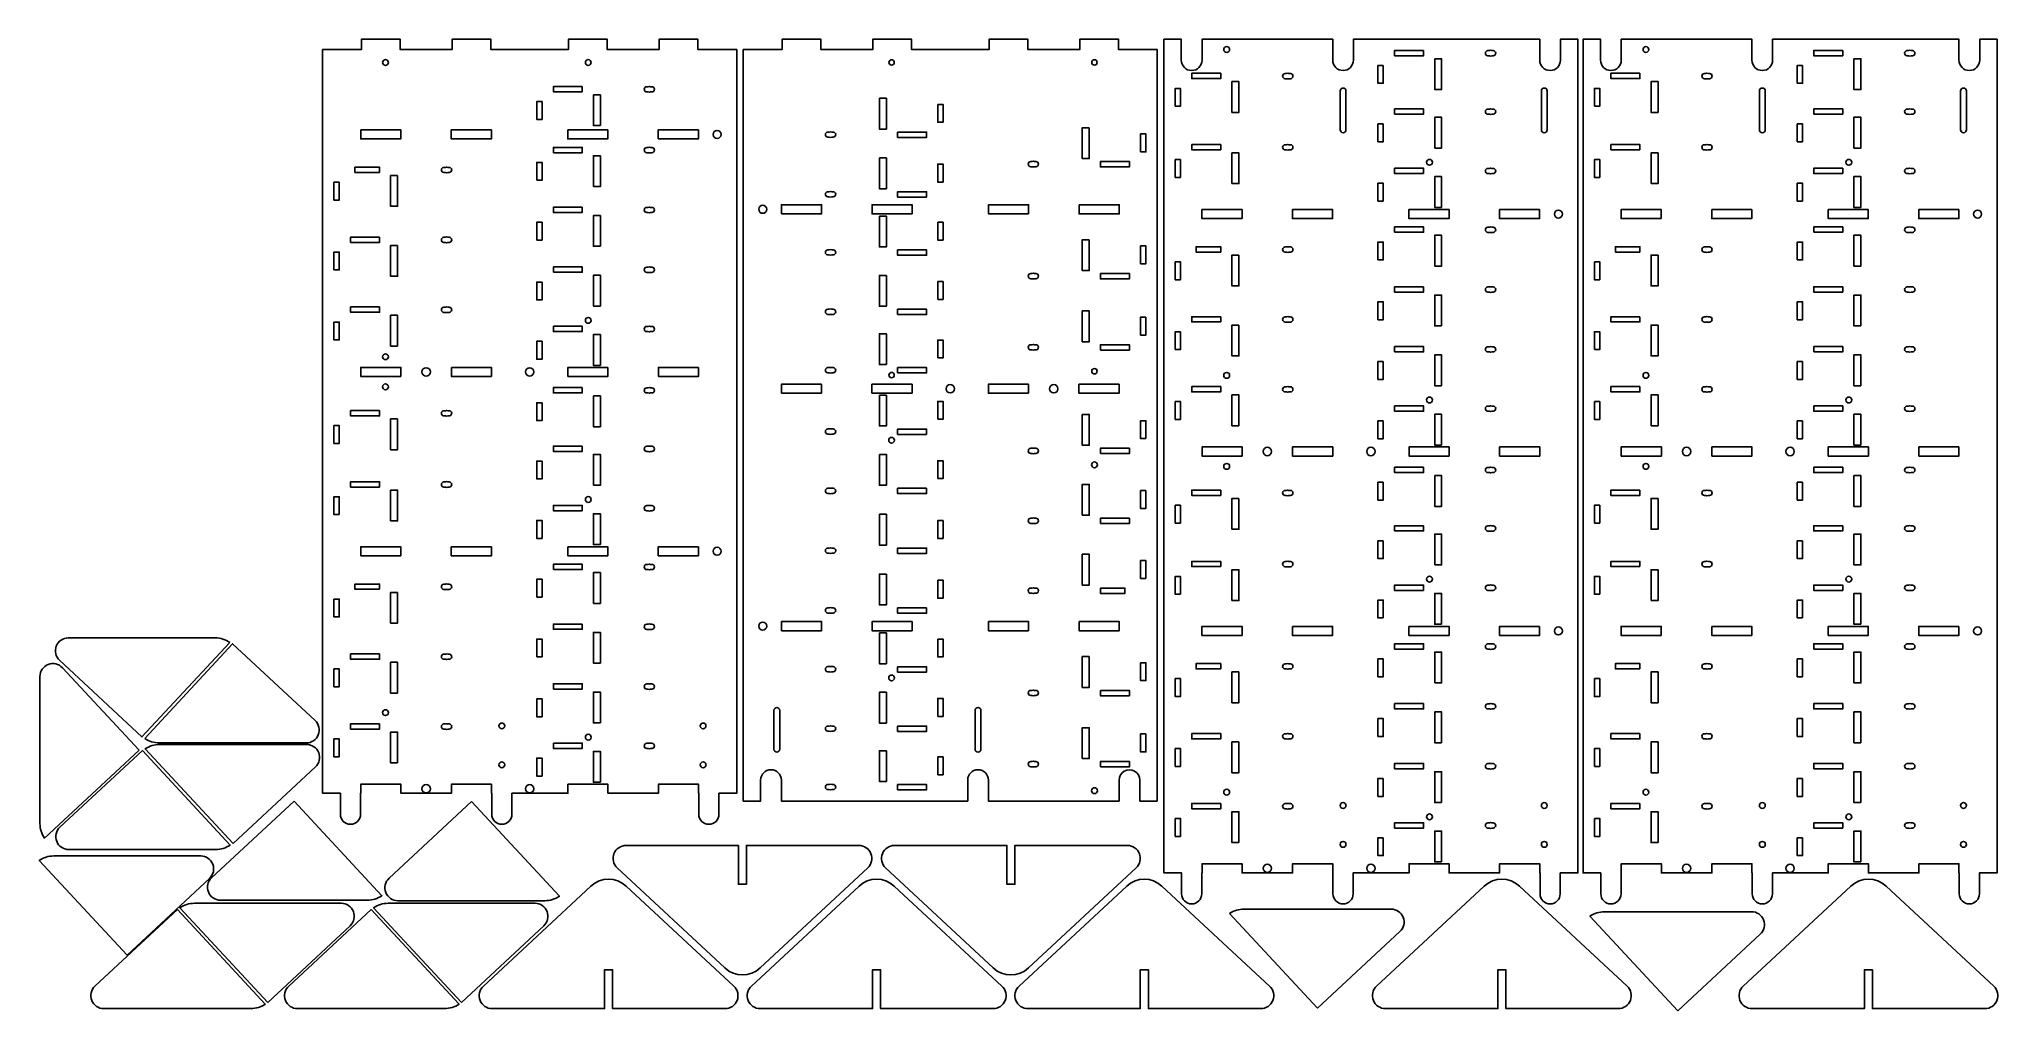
# Model space of a CAD drawing. Header units: millimetres. Extents: x -759 to -2, y -378 to -2.
import ezdxf

# ---------------------------------------------------------------- set-up
doc = ezdxf.new("R2010")
doc.units = ezdxf.units.MM
doc.layers.get('0').update_dxf_attribs({"linetype": 'CONTINUOUS'})

msp = doc.modelspace()

# ---------------------------------------------------------------- linework, layer by layer
for points in [[(-642.7, -293.75), (-649.55, -293.75), (-649.55, -6.5), (-634.55, -6.5), (-634.55, -2.5), (-619.55, -2.5), (-619.55, -6.5), (-599.55, -6.5), (-599.55, -2.5), (-584.55, -2.5), (-584.55, -6.5), (-554.55, -6.5), (-554.55, -2.5), (-539.55, -2.5), (-539.55, -6.5), (-519.55, -6.5), (-519.55, -2.5), (-504.55, -2.5), (-504.55, -6.5), (-489.55, -6.5), (-489.55, -293.75), (-496.4, -293.75), (-496.4, -301.85, -1), (-504.2, -301.85), (-504.2, -293.75), (-504.3, -293.75), (-504.3, -290.25), (-519.8, -290.25), (-519.8, -293.75), (-539.3, -293.75), (-539.3, -290.25), (-554.8, -290.25), (-554.8, -293.75), (-576.4, -293.75), (-576.4, -301.85, -1), (-584.2, -301.85), (-584.2, -293.75), (-584.3, -293.75), (-584.3, -290.25), (-599.8, -290.25), (-599.8, -293.75), (-619.3, -293.75), (-619.3, -290.25), (-634.8, -290.25), (-634.8, -293.75), (-634.9, -293.75), (-634.9, -301.85, -1), (-642.7, -301.85)], [(-327.05, -296.75), (-333.8, -296.75), (-333.8, -288.65, 1.000001), (-341.8, -288.65), (-341.8, -296.75), (-392.3, -296.75), (-392.3, -288.65, 1), (-400.3, -288.65), (-400.3, -296.75), (-472.3, -296.75), (-472.3, -288.65, 1), (-480.3, -288.65), (-480.3, -296.75), (-487.05, -296.75), (-487.05, -6.5), (-472, -6.5), (-472, -2.5), (-457, -2.5), (-457, -6.5), (-437, -6.5), (-437, -2.5), (-422, -2.5), (-422, -6.5), (-392, -6.5), (-392, -2.5), (-377, -2.5), (-377, -6.5), (-357, -6.5), (-357, -2.5), (-342, -2.5), (-342, -6.5), (-327.05, -6.5)], [(-251.25, -10.6), (-251.25, -2.5), (-179.25, -2.5), (-179.25, -10.6, 1), (-171.25, -10.6), (-171.25, -2.5), (-164.5, -2.5), (-164.5, -324.5), (-171.35, -324.5), (-171.35, -332.6, -1), (-179.15, -332.6), (-179.15, -324.5), (-179.25, -324.5), (-179.25, -321), (-194.75, -321), (-194.75, -324.5), (-214.25, -324.5), (-214.25, -321), (-229.75, -321), (-229.75, -324.5), (-251.35, -324.5), (-251.35, -332.6, -1), (-259.15, -332.6), (-259.15, -324.5), (-259.25, -324.5), (-259.25, -321), (-274.75, -321), (-274.75, -324.5), (-294.25, -324.5), (-294.25, -321), (-309.75, -321), (-309.75, -324.5), (-309.85, -324.5), (-309.85, -332.6, -1), (-317.65, -332.6), (-317.65, -324.5), (-324.5, -324.5), (-324.5, -2.5), (-317.75, -2.5), (-317.75, -10.6, 1), (-309.75, -10.6), (-309.75, -2.5), (-259.25, -2.5), (-259.25, -10.6, 1)], [(-197.79, -8.9), (-197.25, -8.9, 1), (-197.25, -6.9), (-197.79, -6.9, 0.218218), (-198.71, -6.9), (-199.25, -6.9, 1), (-199.25, -8.9), (-198.71, -8.9, 0.218218)], [(-89.25, -10.6), (-89.25, -2.5), (-17.25, -2.5), (-17.25, -10.6, 1), (-9.25, -10.6), (-9.25, -2.5), (-2.5, -2.5), (-2.5, -324.5), (-9.35, -324.5), (-9.35, -332.6, -1), (-17.15, -332.6), (-17.15, -324.5), (-17.25, -324.5), (-17.25, -321), (-32.75, -321), (-32.75, -324.5), (-52.25, -324.5), (-52.25, -321), (-67.75, -321), (-67.75, -324.5), (-89.35, -324.5), (-89.35, -332.6, -1), (-97.15, -332.6), (-97.15, -324.5), (-97.25, -324.5), (-97.25, -321), (-112.75, -321), (-112.75, -324.5), (-132.25, -324.5), (-132.25, -321), (-147.75, -321), (-147.75, -324.5), (-147.85, -324.5), (-147.85, -332.6, -1), (-155.65, -332.6), (-155.65, -324.5), (-162.5, -324.5), (-162.5, -2.5), (-155.75, -2.5), (-155.75, -10.6, 1), (-147.75, -10.6), (-147.75, -2.5), (-97.25, -2.5), (-97.25, -10.6, 1)], [(-35.79, -8.9), (-35.25, -8.9, 1), (-35.25, -6.9), (-35.79, -6.9, 0.218218), (-36.71, -6.9), (-37.25, -6.9, 1), (-37.25, -8.9), (-36.71, -8.9, 0.218218)], [(-522.84, -22.85, -0.218218), (-523.76, -22.85), (-524.3, -22.85, -1), (-524.3, -20.85), (-523.76, -20.85, -0.218218), (-522.84, -20.85), (-522.3, -20.85, -1), (-522.3, -22.85)], [(-276.17, -17.75), (-275.62, -17.75, 1), (-275.62, -15.75), (-276.17, -15.75, 0.218218), (-277.08, -15.75), (-277.62, -15.75, 1), (-277.62, -17.75), (-277.08, -17.75, 0.218218)], [(-256.37, -22.5), (-256.37, -37.5, 1), (-254.12, -37.5), (-254.12, -22.5, 1)], [(-178.62, -22.5), (-178.62, -37.5, 1), (-176.37, -37.5), (-176.37, -22.5, 1)], [(-114.17, -17.75), (-113.62, -17.75, 1), (-113.62, -15.75), (-114.17, -15.75, 0.218218), (-115.08, -15.75), (-115.62, -15.75, 1), (-115.62, -17.75), (-115.08, -17.75, 0.218218)], [(-94.37, -22.5), (-94.37, -37.5, 1), (-92.12, -37.5), (-92.12, -22.5, 1)], [(-16.62, -22.5), (-16.62, -37.5, 1), (-14.37, -37.5), (-14.37, -22.5, 1)], [(-197.79, -31.48, -0.218218), (-198.71, -31.48), (-199.25, -31.48, -1), (-199.25, -29.48), (-198.71, -29.48, -0.218218), (-197.79, -29.48), (-197.25, -29.48, -1), (-197.25, -31.48)], [(-35.79, -31.48, -0.218218), (-36.71, -31.48), (-37.25, -31.48, -1), (-37.25, -29.48), (-36.71, -29.48, -0.218218), (-35.79, -29.48), (-35.25, -29.48, -1), (-35.25, -31.48)], [(-522.3, -44.35), (-522.84, -44.35, 0.218218), (-523.76, -44.35), (-524.3, -44.35, 1), (-524.3, -46.35), (-523.76, -46.35, 0.218218), (-522.84, -46.35), (-522.3, -46.35, 1)], [(-452.84, -40.35), (-452.3, -40.35, 1), (-452.3, -38.35), (-452.84, -38.35, 0.218218), (-453.76, -38.35), (-454.3, -38.35, 0.999997), (-454.3, -40.35), (-453.76, -40.35, 0.218218)], [(-277.08, -43.25, -0.218218), (-276.17, -43.25), (-275.62, -43.25, -1), (-275.62, -45.25), (-276.17, -45.25, -0.218218), (-277.08, -45.25), (-277.62, -45.25, -1), (-277.62, -43.25)], [(-115.08, -43.25, -0.218218), (-114.17, -43.25), (-113.62, -43.25, -1), (-113.62, -45.25), (-114.17, -45.25, -0.218218), (-115.08, -45.25), (-115.62, -45.25, -1), (-115.62, -43.25)], [(-600.67, -52, -1), (-600.67, -54), (-601.22, -54, -0.218218), (-602.13, -54), (-602.67, -54, -1), (-602.67, -52), (-602.13, -52, -0.218218), (-601.22, -52)], [(-373.92, -49.75), (-374.47, -49.75, 0.218218), (-375.38, -49.75), (-375.92, -49.75, 1), (-375.92, -51.75), (-375.38, -51.75, 0.218218), (-374.47, -51.75), (-373.92, -51.75, 1)], [(-197.79, -54.4, -0.218218), (-198.71, -54.4), (-199.25, -54.4, -1), (-199.25, -52.4), (-198.71, -52.4, -0.218218), (-197.79, -52.4), (-197.25, -52.4, -1), (-197.25, -54.4)], [(-35.79, -54.4, -0.218218), (-36.71, -54.4), (-37.25, -54.4, -1), (-37.25, -52.4), (-36.71, -52.4, -0.218218), (-35.79, -52.4), (-35.25, -52.4, -1), (-35.25, -54.4)], [(-522.84, -69.45), (-522.3, -69.45, 1), (-522.3, -67.45), (-522.84, -67.45, 0.218218), (-523.76, -67.45), (-524.3, -67.45, 1), (-524.3, -69.45), (-523.76, -69.45, 0.218218)], [(-452.3, -61.4, -1), (-452.3, -63.4), (-452.84, -63.4, -0.218218), (-453.76, -63.4), (-454.3, -63.4, -1), (-454.3, -61.4), (-453.76, -61.4, -0.218218), (-452.84, -61.4)], [(-197.25, -75.1), (-197.79, -75.1, 0.218218), (-198.71, -75.1), (-199.25, -75.1, 1), (-199.25, -77.1), (-198.71, -77.1, 0.218218), (-197.79, -77.1), (-197.25, -77.1, 1)], [(-35.25, -75.1), (-35.79, -75.1, 0.218218), (-36.71, -75.1), (-37.25, -75.1, 1), (-37.25, -77.1), (-36.71, -77.1, 0.218218), (-35.79, -77.1), (-35.25, -77.1, 1)], [(-602.67, -81), (-602.13, -81, 0.218218), (-601.22, -81), (-600.67, -81, 1), (-600.67, -79), (-601.22, -79, 0.218218), (-602.13, -79), (-602.67, -79, 1)], [(-275.62, -82.75, -1), (-275.62, -84.75), (-276.17, -84.75, -0.218218), (-277.08, -84.75), (-277.62, -84.75, -1), (-277.62, -82.75), (-277.08, -82.75, -0.218218), (-276.17, -82.75)], [(-113.62, -82.75, -1), (-113.62, -84.75), (-114.17, -84.75, -0.218218), (-115.08, -84.75), (-115.62, -84.75, -1), (-115.62, -82.75), (-115.08, -82.75, -0.218218), (-114.17, -82.75)], [(-522.84, -92.55), (-522.3, -92.55, 1), (-522.3, -90.55), (-522.84, -90.55, 0.218218), (-523.76, -90.55), (-524.3, -90.55, 1), (-524.3, -92.55), (-523.76, -92.55, 0.218218)], [(-453.76, -83.85, -0.218218), (-452.84, -83.85), (-452.3, -83.85, -1), (-452.3, -85.85), (-452.84, -85.85, -0.218218), (-453.76, -85.85), (-454.3, -85.85, -1), (-454.3, -83.85)], [(-374.47, -95, -0.218218), (-375.38, -95), (-375.92, -95, -1), (-375.92, -93), (-375.38, -93, -0.218218), (-374.47, -93), (-373.92, -93, -1), (-373.92, -95)], [(-197.79, -100.2), (-197.25, -100.2, 1), (-197.25, -98.2), (-197.79, -98.2, 0.218218), (-198.71, -98.2), (-199.25, -98.2, 1), (-199.25, -100.2), (-198.71, -100.2, 0.218218)], [(-35.79, -100.2), (-35.25, -100.2, 1), (-35.25, -98.2), (-35.79, -98.2, 0.218218), (-36.71, -98.2), (-37.25, -98.2, 1), (-37.25, -100.2), (-36.71, -100.2, 0.218218)], [(-601.22, -108), (-600.67, -108, 1), (-600.67, -106), (-601.22, -106, 0.218218), (-602.13, -106), (-602.67, -106, 1), (-602.67, -108), (-602.13, -108, 0.218218)], [(-522.84, -115.45), (-522.3, -115.45, 1), (-522.3, -113.45), (-522.84, -113.45, 0.218218), (-523.76, -113.45), (-524.3, -113.45, 1), (-524.3, -115.45), (-523.76, -115.45, 0.218218)], [(-453.76, -106.78, -0.218218), (-452.84, -106.78), (-452.3, -106.78, -1), (-452.3, -108.78), (-452.84, -108.78, -0.218218), (-453.76, -108.78), (-454.3, -108.78, -1), (-454.3, -106.78)], [(-277.62, -111.75), (-277.08, -111.75, 0.218218), (-276.17, -111.75), (-275.62, -111.75, 1), (-275.62, -109.75), (-276.17, -109.75, 0.218218), (-277.08, -109.75), (-277.62, -109.75, 1)], [(-115.62, -111.75), (-115.08, -111.75, 0.218218), (-114.17, -111.75), (-113.62, -111.75, 1), (-113.62, -109.75), (-114.17, -109.75, 0.218218), (-115.08, -109.75), (-115.62, -109.75, 1)], [(-375.38, -120.5), (-375.92, -120.5, 1), (-375.92, -122.5), (-375.38, -122.5, 0.218218), (-374.47, -122.5), (-373.92, -122.5, 1), (-373.92, -120.5), (-374.47, -120.5, 0.218218)], [(-197.79, -123.3), (-197.25, -123.3, 1), (-197.25, -121.3), (-197.79, -121.3, 0.218218), (-198.71, -121.3), (-199.25, -121.3, 1), (-199.25, -123.3), (-198.71, -123.3, 0.218218)], [(-35.79, -123.3), (-35.25, -123.3, 1), (-35.25, -121.3), (-35.79, -121.3, 0.218218), (-36.71, -121.3), (-37.25, -121.3, 1), (-37.25, -123.3), (-36.71, -123.3, 0.218218)], [(-453.76, -129.35), (-454.3, -129.35, 1), (-454.3, -131.35), (-453.76, -131.35, 0.218218), (-452.84, -131.35), (-452.3, -131.35, 1), (-452.3, -129.35), (-452.84, -129.35, 0.218218)], [(-522.84, -139.15), (-522.3, -139.15, 1), (-522.3, -137.15), (-522.84, -137.15, 0.218218), (-523.76, -137.15), (-524.3, -137.15, 1), (-524.3, -139.15), (-523.76, -139.15, 0.218218)], [(-276.17, -138.75), (-275.62, -138.75, 1), (-275.62, -136.75), (-276.17, -136.75, 0.218218), (-277.08, -136.75), (-277.62, -136.75, 1), (-277.62, -138.75), (-277.08, -138.75, 0.218218)], [(-114.17, -138.75), (-113.62, -138.75, 1), (-113.62, -136.75), (-114.17, -136.75, 0.218218), (-115.08, -136.75), (-115.62, -136.75, 1), (-115.62, -138.75), (-115.08, -138.75, 0.218218)], [(-601.22, -148), (-600.67, -148, 1), (-600.67, -146), (-601.22, -146, 0.218218), (-602.13, -146), (-602.67, -146, 1), (-602.67, -148), (-602.13, -148, 0.218218)], [(-197.79, -146.2), (-197.25, -146.2, 1), (-197.25, -144.2), (-197.79, -144.2, 0.218218), (-198.71, -144.2), (-199.25, -144.2, 1), (-199.25, -146.2), (-198.71, -146.2, 0.218218)], [(-35.79, -146.2), (-35.25, -146.2, 1), (-35.25, -144.2), (-35.79, -144.2, 0.218218), (-36.71, -144.2), (-37.25, -144.2, 1), (-37.25, -146.2), (-36.71, -146.2, 0.218218)], [(-453.76, -153.05), (-454.3, -153.05, 1), (-454.3, -155.05), (-453.76, -155.05, 0.218218), (-452.84, -155.05), (-452.3, -155.05, 1), (-452.3, -153.05), (-452.84, -153.05, 0.218218)], [(-522.84, -161.73, -0.218218), (-523.76, -161.73), (-524.3, -161.73, -1), (-524.3, -159.73), (-523.76, -159.73, -0.218218), (-522.84, -159.73), (-522.3, -159.73, -1), (-522.3, -161.73)], [(-375.38, -160.5), (-375.92, -160.5, 1), (-375.92, -162.5), (-375.38, -162.5, 0.218218), (-374.47, -162.5), (-373.92, -162.5, 1), (-373.92, -160.5), (-374.47, -160.5, 0.218218)], [(-602.13, -173.5, -0.218218), (-601.22, -173.5), (-600.67, -173.5, -1), (-600.67, -175.5), (-601.22, -175.5, -0.218218), (-602.13, -175.5), (-602.67, -175.5, -1), (-602.67, -173.5)], [(-197.79, -169.9), (-197.25, -169.9, 1), (-197.25, -167.9), (-197.79, -167.9, 0.218218), (-198.71, -167.9), (-199.25, -167.9, 1), (-199.25, -169.9), (-198.71, -169.9, 0.218218)], [(-35.79, -169.9), (-35.25, -169.9, 1), (-35.25, -167.9), (-35.79, -167.9, 0.218218), (-36.71, -167.9), (-37.25, -167.9, 1), (-37.25, -169.9), (-36.71, -169.9, 0.218218)], [(-453.76, -175.95), (-454.3, -175.95, 1), (-454.3, -177.95), (-453.76, -177.95, 0.218218), (-452.84, -177.95), (-452.3, -177.95, 1), (-452.3, -175.95), (-452.84, -175.95, 0.218218)], [(-276.17, -178.75), (-275.62, -178.75, 1), (-275.62, -176.75), (-276.17, -176.75, 0.218218), (-277.08, -176.75), (-277.62, -176.75, 1), (-277.62, -178.75), (-277.08, -178.75, 0.218218)], [(-114.17, -178.75), (-113.62, -178.75, 1), (-113.62, -176.75), (-114.17, -176.75, 0.218218), (-115.08, -176.75), (-115.62, -176.75, 1), (-115.62, -178.75), (-115.08, -178.75, 0.218218)], [(-522.84, -184.65, -0.218218), (-523.76, -184.65), (-524.3, -184.65, -1), (-524.3, -182.65), (-523.76, -182.65, -0.218218), (-522.84, -182.65), (-522.3, -182.65, -1), (-522.3, -184.65)], [(-373.92, -187.5), (-374.47, -187.5, 0.218218), (-375.38, -187.5), (-375.92, -187.5, 1), (-375.92, -189.5), (-375.38, -189.5, 0.218218), (-374.47, -189.5), (-373.92, -189.5, 1)], [(-197.79, -192.48, -0.218218), (-198.71, -192.48), (-199.25, -192.48, -1), (-199.25, -190.48), (-198.71, -190.48, -0.218218), (-197.79, -190.48), (-197.25, -190.48, -1), (-197.25, -192.48)], [(-35.79, -192.48, -0.218218), (-36.71, -192.48), (-37.25, -192.48, -1), (-37.25, -190.48), (-36.71, -190.48, -0.218218), (-35.79, -190.48), (-35.25, -190.48, -1), (-35.25, -192.48)], [(-453.76, -199.05), (-454.3, -199.05, 1), (-454.3, -201.05), (-453.76, -201.05, 0.218218), (-452.84, -201.05), (-452.3, -201.05, 1), (-452.3, -199.05), (-452.84, -199.05, 0.218218)], [(-277.08, -204.25, -0.218218), (-276.17, -204.25), (-275.62, -204.25, -1), (-275.62, -206.25), (-276.17, -206.25, -0.218218), (-277.08, -206.25), (-277.62, -206.25, -1), (-277.62, -204.25)], [(-115.08, -204.25, -0.218218), (-114.17, -204.25), (-113.62, -204.25, -1), (-113.62, -206.25), (-114.17, -206.25, -0.218218), (-115.08, -206.25), (-115.62, -206.25, -1), (-115.62, -204.25)], [(-522.3, -205.35), (-522.84, -205.35, 0.218218), (-523.76, -205.35), (-524.3, -205.35, 1), (-524.3, -207.35), (-523.76, -207.35, 0.218218), (-522.84, -207.35), (-522.3, -207.35, 1)], [(-600.67, -213, -1), (-600.67, -215), (-601.22, -215, -0.218218), (-602.13, -215), (-602.67, -215, -1), (-602.67, -213), (-602.13, -213, -0.218218), (-601.22, -213)], [(-375.92, -216.5, -1), (-375.92, -214.5), (-375.38, -214.5, -0.218218), (-374.47, -214.5), (-373.92, -214.5, -1), (-373.92, -216.5), (-374.47, -216.5, -0.218218), (-375.38, -216.5)], [(-197.79, -215.4, -0.218218), (-198.71, -215.4), (-199.25, -215.4, -1), (-199.25, -213.4), (-198.71, -213.4, -0.218218), (-197.79, -213.4), (-197.25, -213.4, -1), (-197.25, -215.4)], [(-35.79, -215.4, -0.218218), (-36.71, -215.4), (-37.25, -215.4, -1), (-37.25, -213.4), (-36.71, -213.4, -0.218218), (-35.79, -213.4), (-35.25, -213.4, -1), (-35.25, -215.4)], [(-454.3, -224.15), (-453.76, -224.15, 0.218218), (-452.84, -224.15), (-452.3, -224.15, 1), (-452.3, -222.15), (-452.84, -222.15, 0.218218), (-453.76, -222.15), (-454.3, -222.15, 1)], [(-685.4, -235.48), (-719.37, -272.02), (-751.23, -242.4, -0.681472), (-747.82, -233.74), (-691.03, -233.74, -0.150699)], [(-522.84, -230.45), (-522.3, -230.45, 1), (-522.3, -228.45), (-522.84, -228.45, 0.218218), (-523.76, -228.45), (-524.3, -228.45, 1), (-524.3, -230.45), (-523.76, -230.45, 0.218218)], [(-718.3, -272.57), (-684.34, -236.03), (-652.47, -265.65, -0.681472), (-655.88, -274.31), (-712.67, -274.31, -0.150699)], [(-602.67, -242), (-602.13, -242, 0.218218), (-601.22, -242), (-600.67, -242, 1), (-600.67, -240), (-601.22, -240, 0.218218), (-602.13, -240), (-602.67, -240, 1)], [(-197.25, -236.1), (-197.79, -236.1, 0.218218), (-198.71, -236.1), (-199.25, -236.1, 1), (-199.25, -238.1), (-198.71, -238.1, 0.218218), (-197.79, -238.1), (-197.25, -238.1, 1)], [(-35.25, -236.1), (-35.79, -236.1, 0.218218), (-36.71, -236.1), (-37.25, -236.1, 1), (-37.25, -238.1), (-36.71, -238.1, 0.218218), (-35.79, -238.1), (-35.25, -238.1, 1)], [(-720.49, -277.11), (-757.03, -311.08, -0.150699), (-758.77, -305.44), (-758.77, -248.65, -0.681472), (-750.1, -245.25)], [(-453.76, -244.85, -0.218218), (-452.84, -244.85), (-452.3, -244.85, -1), (-452.3, -246.85), (-452.84, -246.85, -0.218218), (-453.76, -246.85), (-454.3, -246.85, -1), (-454.3, -244.85)], [(-275.62, -243.75, -1), (-275.62, -245.75), (-276.17, -245.75, -0.218218), (-277.08, -245.75), (-277.62, -245.75, -1), (-277.62, -243.75), (-277.08, -243.75, -0.218218), (-276.17, -243.75)], [(-113.62, -243.75, -1), (-113.62, -245.75), (-114.17, -245.75, -0.218218), (-115.08, -245.75), (-115.62, -245.75, -1), (-115.62, -243.75), (-115.08, -243.75, -0.218218), (-114.17, -243.75)], [(-522.84, -253.55), (-522.3, -253.55, 1), (-522.3, -251.55), (-522.84, -251.55, 0.218218), (-523.76, -251.55), (-524.3, -251.55, 1), (-524.3, -253.55), (-523.76, -253.55, 0.218218)], [(-374.47, -256, -0.218218), (-375.38, -256), (-375.92, -256, -1), (-375.92, -254), (-375.38, -254, -0.218218), (-374.47, -254), (-373.92, -254, -1), (-373.92, -256)], [(-472.92, -276.75), (-472.92, -261.75, 1), (-475.17, -261.75), (-475.17, -276.75, 1)], [(-395.18, -276.75), (-395.18, -261.75, 1), (-397.43, -261.75), (-397.43, -276.75, 1)], [(-197.79, -261.2), (-197.25, -261.2, 1), (-197.25, -259.2), (-197.79, -259.2, 0.218218), (-198.71, -259.2), (-199.25, -259.2, 1), (-199.25, -261.2), (-198.71, -261.2, 0.218218)], [(-35.79, -261.2), (-35.25, -261.2, 1), (-35.25, -259.2), (-35.79, -259.2, 0.218218), (-36.71, -259.2), (-37.25, -259.2, 1), (-37.25, -261.2), (-36.71, -261.2, 0.218218)], [(-601.22, -269), (-600.67, -269, 1), (-600.67, -267), (-601.22, -267, 0.218218), (-602.13, -267), (-602.67, -267, 1), (-602.67, -269), (-602.13, -269, 0.218218)], [(-453.76, -267.78, -0.218218), (-452.84, -267.78), (-452.3, -267.78, -1), (-452.3, -269.78), (-452.84, -269.78, -0.218218), (-453.76, -269.78), (-454.3, -269.78, -1), (-454.3, -267.78)], [(-277.62, -272.75), (-277.08, -272.75, 0.218218), (-276.17, -272.75), (-275.62, -272.75, 1), (-275.62, -270.75), (-276.17, -270.75, 0.218218), (-277.08, -270.75), (-277.62, -270.75, 1)], [(-115.62, -272.75), (-115.08, -272.75, 0.218218), (-114.17, -272.75), (-113.62, -272.75, 1), (-113.62, -270.75), (-114.17, -270.75, 0.218218), (-115.08, -270.75), (-115.62, -270.75, 1)], [(-719.2, -277.21), (-685.24, -313.75, -0.150699), (-690.87, -315.48), (-747.66, -315.48, -0.681472), (-751.06, -306.82)], [(-684.17, -313.19), (-718.14, -276.65, -0.150699), (-712.5, -274.91), (-655.71, -274.91, -0.681472), (-652.31, -283.58)], [(-522.84, -276.45), (-522.3, -276.45, 1), (-522.3, -274.45), (-522.84, -274.45, 0.218218), (-523.76, -274.45), (-524.3, -274.45, 1), (-524.3, -276.45), (-523.76, -276.45, 0.218218)], [(-375.38, -281.5), (-375.92, -281.5, 1), (-375.92, -283.5), (-375.38, -283.5, 0.218218), (-374.47, -283.5), (-373.92, -283.5, 1), (-373.92, -281.5), (-374.47, -281.5, 0.218218)], [(-197.79, -284.3), (-197.25, -284.3, 1), (-197.25, -282.3), (-197.79, -282.3, 0.218218), (-198.71, -282.3), (-199.25, -282.3, 1), (-199.25, -284.3), (-198.71, -284.3, 0.218218)], [(-35.79, -284.3), (-35.25, -284.3, 1), (-35.25, -282.3), (-35.79, -282.3, 0.218218), (-36.71, -282.3), (-37.25, -282.3, 1), (-37.25, -284.3), (-36.71, -284.3, 0.218218)], [(-453.76, -290.35), (-454.3, -290.35, 1), (-454.3, -292.35), (-453.76, -292.35, 0.218218), (-452.84, -292.35), (-452.3, -292.35, 1), (-452.3, -290.35), (-452.84, -290.35, 0.218218)], [(-660.6, -296.77), (-626.64, -333.31, -0.150699), (-632.27, -335.04), (-689.06, -335.04, -0.681472), (-692.46, -326.38)], [(-592.03, -296.96), (-558.07, -333.5, -0.150699), (-563.7, -335.24), (-620.49, -335.24, -0.681472), (-623.89, -326.58)], [(-276.17, -299.75), (-275.62, -299.75, 1), (-275.62, -297.75), (-276.17, -297.75, 0.218218), (-277.08, -297.75), (-277.62, -297.75, 1), (-277.62, -299.75), (-277.08, -299.75, 0.218218)], [(-114.17, -299.75), (-113.62, -299.75, 1), (-113.62, -297.75), (-114.17, -297.75, 0.218218), (-115.08, -297.75), (-115.62, -297.75, 1), (-115.62, -299.75), (-115.08, -299.75, 0.218218)], [(-197.79, -307.2), (-197.25, -307.2, 1), (-197.25, -305.2), (-197.79, -305.2, 0.218218), (-198.71, -305.2), (-199.25, -305.2, 1), (-199.25, -307.2), (-198.71, -307.2, 0.218218)], [(-35.79, -307.2), (-35.25, -307.2, 1), (-35.25, -305.2), (-35.79, -305.2, 0.218218), (-36.71, -305.2), (-37.25, -305.2, 1), (-37.25, -307.2), (-36.71, -307.2, 0.218218)], [(-442.33, -313.92, -0.681472), (-438.92, -322.58), (-480.52, -361.24, -0.392969), (-494.13, -361.24), (-535.73, -322.58, -0.681472), (-532.33, -313.92), (-488.88, -313.92), (-488.88, -328.92), (-485.78, -328.92), (-485.78, -313.92)], [(-338.59, -313.92, -0.681472), (-335.19, -322.58), (-376.78, -361.24, -0.392969), (-390.4, -361.24), (-431.99, -322.58, -0.681472), (-428.59, -313.92), (-385.14, -313.92), (-385.14, -328.92), (-382.04, -328.92), (-382.04, -313.92)], [(-725.12, -356.24), (-759.08, -319.7, -0.150699), (-753.45, -317.96), (-696.66, -317.96, -0.681472), (-693.25, -326.62)], [(-584.04, -376.92, -0.681472), (-587.45, -368.26), (-545.85, -329.59, -0.392969), (-532.24, -329.59), (-490.64, -368.26, -0.681472), (-494.04, -376.92), (-537.49, -376.92), (-537.49, -361.92), (-540.59, -361.92), (-540.59, -376.92)], [(-480.48, -376.92, -0.681472), (-483.88, -368.26), (-442.29, -329.59, -0.392969), (-428.67, -329.59), (-387.07, -368.26, -0.681472), (-390.48, -376.92), (-433.93, -376.92), (-433.93, -361.92), (-437.03, -361.92), (-437.03, -376.92)], [(-377.04, -376.92, -0.681472), (-380.45, -368.26), (-338.85, -329.59, -0.392969), (-325.24, -329.59), (-283.64, -368.26, -0.681472), (-287.04, -376.92), (-330.49, -376.92), (-330.49, -361.92), (-333.59, -361.92), (-333.59, -376.92)], [(-238.89, -376.92, -0.681472), (-242.3, -368.26), (-200.7, -329.59, -0.392969), (-187.09, -329.59), (-145.49, -368.26, -0.681472), (-148.89, -376.92), (-192.34, -376.92), (-192.34, -361.92), (-195.44, -361.92), (-195.44, -376.92)], [(-97.24, -376.92, -0.681472), (-100.65, -368.26), (-59.05, -329.59, -0.392969), (-45.44, -329.59), (-3.84, -368.26, -0.681472), (-7.24, -376.92), (-50.69, -376.92), (-50.69, -361.92), (-53.79, -361.92), (-53.79, -376.92)], [(-705.65, -338.64), (-671.69, -375.18, -0.150699), (-677.32, -376.92), (-734.11, -376.92, -0.681472), (-737.52, -368.26)], [(-670.78, -374.53), (-704.74, -337.99, -0.150699), (-699.11, -336.26), (-642.32, -336.26, -0.681472), (-638.92, -344.92)], [(-630.81, -338.64), (-596.84, -375.18, -0.150699), (-602.48, -376.92), (-659.26, -376.92, -0.681472), (-662.67, -368.26)], [(-595.93, -374.53), (-629.89, -337.99, -0.150699), (-624.26, -336.26), (-567.47, -336.26, -0.681472), (-564.07, -344.92)], [(-265.13, -376.77), (-299.09, -340.23, -0.150699), (-293.46, -338.5), (-236.67, -338.5, -0.681472), (-233.27, -347.16)], [(-125.88, -377.78), (-159.84, -341.24, -0.150699), (-154.21, -339.5), (-97.42, -339.5, -0.681472), (-94.02, -348.16)]]:
    msp.add_lwpolyline(points, format="xyb", close=True)
for points in [[(-224.15, -6.83), (-235.35, -6.83), (-235.35, -8.88), (-224.15, -8.88)], [(-62.15, -6.83), (-73.35, -6.83), (-73.35, -8.88), (-62.15, -8.88)], [(-239.7, -12.64), (-241.75, -12.64), (-241.75, -19.54), (-239.7, -19.54)], [(-219.85, -10.05), (-219.85, -21.95), (-217.15, -21.95), (-217.15, -10.05)], [(-77.7, -12.64), (-79.75, -12.64), (-79.75, -19.54), (-77.7, -19.54)], [(-57.85, -10.05), (-57.85, -21.95), (-55.15, -21.95), (-55.15, -10.05)], [(-549.2, -20.78), (-560.4, -20.78), (-560.4, -22.83), (-549.2, -22.83)], [(-320.12, -28.39), (-318.07, -28.39), (-318.07, -21.49), (-320.12, -21.49)], [(-302.52, -15.68), (-313.72, -15.68), (-313.72, -17.73), (-302.52, -17.73)], [(-295.52, -18.9), (-298.22, -18.9), (-298.22, -30.8), (-295.52, -30.8)], [(-158.12, -28.39), (-156.07, -28.39), (-156.07, -21.49), (-158.12, -21.49)], [(-140.52, -15.68), (-151.72, -15.68), (-151.72, -17.73), (-140.52, -17.73)], [(-133.52, -18.9), (-136.22, -18.9), (-136.22, -30.8), (-133.52, -30.8)], [(-564.75, -33.49), (-564.75, -26.59), (-566.8, -26.59), (-566.8, -33.49)], [(-542.2, -35.9), (-542.2, -24), (-544.9, -24), (-544.9, -35.9)], [(-434.4, -25.3), (-434.4, -37.2), (-431.7, -37.2), (-431.7, -25.3)], [(-411.85, -27.71), (-411.85, -34.61), (-409.8, -34.61), (-409.8, -27.71)], [(-224.15, -29.4), (-235.35, -29.4), (-235.35, -31.45), (-224.15, -31.45)], [(-62.15, -29.4), (-73.35, -29.4), (-73.35, -31.45), (-62.15, -31.45)], [(-634.85, -37.54), (-634.85, -41.04), (-619.35, -41.04), (-619.35, -37.54)], [(-599.85, -37.54), (-599.85, -41.04), (-584.35, -41.04), (-584.35, -37.54)], [(-554.85, -37.54), (-554.85, -41.04), (-539.35, -41.04), (-539.35, -37.54)], [(-519.85, -41.04), (-504.35, -41.04), (-504.35, -37.54), (-519.85, -37.54)], [(-353.32, -36.7), (-356.02, -36.7), (-356.02, -48.6), (-353.32, -48.6)], [(-239.7, -35.21), (-241.75, -35.21), (-241.75, -42.11), (-239.7, -42.11)], [(-219.85, -44.53), (-217.15, -44.53), (-217.15, -32.63), (-219.85, -32.63)], [(-77.7, -35.21), (-79.75, -35.21), (-79.75, -42.11), (-77.7, -42.11)], [(-57.85, -44.53), (-55.15, -44.53), (-55.15, -32.63), (-57.85, -32.63)], [(-560.4, -46.33), (-549.2, -46.33), (-549.2, -44.28), (-560.4, -44.28)], [(-427.4, -38.37), (-427.4, -40.42), (-416.2, -40.42), (-416.2, -38.37)], [(-333.47, -46.01), (-331.42, -46.01), (-331.42, -39.11), (-333.47, -39.11)], [(-302.52, -45.23), (-302.52, -43.18), (-313.72, -43.18), (-313.72, -45.23)], [(-140.52, -45.23), (-140.52, -43.18), (-151.72, -43.18), (-151.72, -45.23)], [(-627.57, -53.98), (-627.57, -51.93), (-637.07, -51.93), (-637.07, -53.98)], [(-566.8, -56.99), (-564.75, -56.99), (-564.75, -50.09), (-566.8, -50.09)], [(-544.9, -59.4), (-542.2, -59.4), (-542.2, -47.5), (-544.9, -47.5)], [(-434.4, -48.35), (-434.4, -60.25), (-431.7, -60.25), (-431.7, -48.35)], [(-409.8, -57.66), (-409.8, -50.76), (-411.85, -50.76), (-411.85, -57.66)], [(-337.82, -49.77), (-349.02, -49.77), (-349.02, -51.82), (-337.82, -51.82)], [(-318.07, -55.89), (-318.07, -48.99), (-320.12, -48.99), (-320.12, -55.89)], [(-298.22, -58.3), (-295.52, -58.3), (-295.52, -46.4), (-298.22, -46.4)], [(-224.15, -54.38), (-224.15, -52.33), (-235.35, -52.33), (-235.35, -54.38)], [(-156.07, -55.89), (-156.07, -48.99), (-158.12, -48.99), (-158.12, -55.89)], [(-136.22, -58.3), (-133.52, -58.3), (-133.52, -46.4), (-136.22, -46.4)], [(-62.15, -54.38), (-62.15, -52.33), (-73.35, -52.33), (-73.35, -54.38)], [(-645.17, -57.74), (-645.17, -64.64), (-643.12, -64.64), (-643.12, -57.74)], [(-620.57, -55.15), (-623.27, -55.15), (-623.27, -67.05), (-620.57, -67.05)], [(-239.7, -65.04), (-239.7, -58.14), (-241.75, -58.14), (-241.75, -65.04)], [(-217.15, -67.45), (-217.15, -55.55), (-219.85, -55.55), (-219.85, -67.45)], [(-77.7, -65.04), (-77.7, -58.14), (-79.75, -58.14), (-79.75, -65.04)], [(-55.15, -67.45), (-55.15, -55.55), (-57.85, -55.55), (-57.85, -67.45)], [(-549.2, -67.38), (-560.4, -67.38), (-560.4, -69.43), (-549.2, -69.43)], [(-472.25, -69.96), (-456.75, -69.96), (-456.75, -66.46), (-472.25, -66.46)], [(-421.75, -69.96), (-421.75, -66.46), (-437.25, -66.46), (-437.25, -69.96)], [(-427.4, -63.47), (-416.2, -63.47), (-416.2, -61.42), (-427.4, -61.42)], [(-376.75, -69.96), (-376.75, -66.46), (-392.25, -66.46), (-392.25, -69.96)], [(-357.25, -66.46), (-357.25, -69.96), (-341.75, -69.96), (-341.75, -66.46)], [(-566.8, -80.09), (-564.75, -80.09), (-564.75, -73.19), (-566.8, -73.19)], [(-542.2, -82.5), (-542.2, -70.6), (-544.9, -70.6), (-544.9, -82.5)], [(-434.4, -70.8), (-434.4, -82.7), (-431.7, -82.7), (-431.7, -70.8)], [(-411.85, -73.21), (-411.85, -80.11), (-409.8, -80.11), (-409.8, -73.21)], [(-294.3, -71.79), (-294.3, -68.29), (-309.8, -68.29), (-309.8, -71.79)], [(-274.8, -68.29), (-274.8, -71.79), (-259.3, -71.79), (-259.3, -68.29)], [(-235.35, -77.08), (-224.15, -77.08), (-224.15, -75.03), (-235.35, -75.03)], [(-229.8, -68.29), (-229.8, -71.79), (-214.3, -71.79), (-214.3, -68.29)], [(-179.3, -68.29), (-194.8, -68.29), (-194.8, -71.79), (-179.3, -71.79)], [(-132.3, -71.79), (-132.3, -68.29), (-147.8, -68.29), (-147.8, -71.79)], [(-112.8, -68.29), (-112.8, -71.79), (-97.3, -71.79), (-97.3, -68.29)], [(-73.35, -77.08), (-62.15, -77.08), (-62.15, -75.03), (-73.35, -75.03)], [(-67.8, -68.29), (-67.8, -71.79), (-52.3, -71.79), (-52.3, -68.29)], [(-17.3, -68.29), (-32.8, -68.29), (-32.8, -71.79), (-17.3, -71.79)], [(-627.57, -78.93), (-638.77, -78.93), (-638.77, -80.98), (-627.57, -80.98)], [(-620.57, -82.15), (-623.27, -82.15), (-623.27, -94.05), (-620.57, -94.05)], [(-353.32, -79.95), (-356.02, -79.95), (-356.02, -91.85), (-353.32, -91.85)], [(-333.47, -82.36), (-333.47, -89.26), (-331.42, -89.26), (-331.42, -82.36)], [(-302.52, -84.73), (-302.52, -82.68), (-312.02, -82.68), (-312.02, -84.73)], [(-241.75, -87.74), (-239.7, -87.74), (-239.7, -80.84), (-241.75, -80.84)], [(-219.85, -90.15), (-217.15, -90.15), (-217.15, -78.25), (-219.85, -78.25)], [(-140.52, -84.73), (-140.52, -82.68), (-150.02, -82.68), (-150.02, -84.73)], [(-79.75, -87.74), (-77.7, -87.74), (-77.7, -80.84), (-79.75, -80.84)], [(-57.85, -90.15), (-55.15, -90.15), (-55.15, -78.25), (-57.85, -78.25)], [(-645.17, -91.64), (-643.12, -91.64), (-643.12, -84.74), (-645.17, -84.74)], [(-560.4, -92.53), (-549.2, -92.53), (-549.2, -90.48), (-560.4, -90.48)], [(-427.4, -83.87), (-427.4, -85.92), (-416.2, -85.92), (-416.2, -83.87)], [(-320.12, -88.49), (-320.12, -95.39), (-318.07, -95.39), (-318.07, -88.49)], [(-295.52, -85.9), (-298.22, -85.9), (-298.22, -97.8), (-295.52, -97.8)], [(-158.12, -88.49), (-158.12, -95.39), (-156.07, -95.39), (-156.07, -88.49)], [(-133.52, -85.9), (-136.22, -85.9), (-136.22, -97.8), (-133.52, -97.8)], [(-564.75, -96.29), (-566.8, -96.29), (-566.8, -103.19), (-564.75, -103.19)], [(-542.2, -105.6), (-542.2, -93.7), (-544.9, -93.7), (-544.9, -105.6)], [(-431.7, -93.73), (-434.4, -93.73), (-434.4, -105.63), (-431.7, -105.63)], [(-411.85, -103.04), (-409.8, -103.04), (-409.8, -96.14), (-411.85, -96.14)], [(-349.02, -93.02), (-349.02, -95.07), (-337.82, -95.07), (-337.82, -93.02)], [(-224.15, -98.13), (-235.35, -98.13), (-235.35, -100.18), (-224.15, -100.18)], [(-62.15, -98.13), (-73.35, -98.13), (-73.35, -100.18), (-62.15, -100.18)], [(-627.57, -105.93), (-638.77, -105.93), (-638.77, -107.98), (-627.57, -107.98)], [(-241.75, -110.84), (-239.7, -110.84), (-239.7, -103.94), (-241.75, -103.94)], [(-217.15, -113.25), (-217.15, -101.35), (-219.85, -101.35), (-219.85, -113.25)], [(-79.75, -110.84), (-77.7, -110.84), (-77.7, -103.94), (-79.75, -103.94)], [(-55.15, -113.25), (-55.15, -101.35), (-57.85, -101.35), (-57.85, -113.25)], [(-645.17, -111.74), (-645.17, -118.64), (-643.12, -118.64), (-643.12, -111.74)], [(-620.57, -121.05), (-620.57, -109.15), (-623.27, -109.15), (-623.27, -121.05)], [(-560.4, -113.38), (-560.4, -115.43), (-549.2, -115.43), (-549.2, -113.38)], [(-427.4, -108.85), (-416.2, -108.85), (-416.2, -106.8), (-427.4, -106.8)], [(-356.02, -119.35), (-353.32, -119.35), (-353.32, -107.45), (-356.02, -107.45)], [(-331.42, -109.86), (-333.47, -109.86), (-333.47, -116.76), (-331.42, -116.76)], [(-302.52, -109.68), (-313.72, -109.68), (-313.72, -111.73), (-302.52, -111.73)], [(-295.52, -112.9), (-298.22, -112.9), (-298.22, -124.8), (-295.52, -124.8)], [(-140.52, -109.68), (-151.72, -109.68), (-151.72, -111.73), (-140.52, -111.73)], [(-133.52, -112.9), (-136.22, -112.9), (-136.22, -124.8), (-133.52, -124.8)], [(-564.75, -119.19), (-566.8, -119.19), (-566.8, -126.09), (-564.75, -126.09)], [(-542.2, -128.5), (-542.2, -116.6), (-544.9, -116.6), (-544.9, -128.5)], [(-431.7, -128.2), (-431.7, -116.3), (-434.4, -116.3), (-434.4, -128.2)], [(-411.85, -125.61), (-409.8, -125.61), (-409.8, -118.71), (-411.85, -118.71)], [(-349.02, -122.57), (-337.82, -122.57), (-337.82, -120.52), (-349.02, -120.52)], [(-320.12, -122.39), (-318.07, -122.39), (-318.07, -115.49), (-320.12, -115.49)], [(-158.12, -122.39), (-156.07, -122.39), (-156.07, -115.49), (-158.12, -115.49)], [(-239.7, -127.04), (-241.75, -127.04), (-241.75, -133.94), (-239.7, -133.94)], [(-235.35, -123.28), (-224.15, -123.28), (-224.15, -121.23), (-235.35, -121.23)], [(-217.15, -136.35), (-217.15, -124.45), (-219.85, -124.45), (-219.85, -136.35)], [(-77.7, -127.04), (-79.75, -127.04), (-79.75, -133.94), (-77.7, -133.94)], [(-73.35, -123.28), (-62.15, -123.28), (-62.15, -121.23), (-73.35, -121.23)], [(-55.15, -136.35), (-55.15, -124.45), (-57.85, -124.45), (-57.85, -136.35)], [(-619.3, -132.75), (-619.3, -129.25), (-634.8, -129.25), (-634.8, -132.75)], [(-599.8, -129.25), (-599.8, -132.75), (-584.3, -132.75), (-584.3, -129.25)], [(-539.3, -129.25), (-554.8, -129.25), (-554.8, -132.75), (-539.3, -132.75)], [(-504.3, -129.25), (-519.8, -129.25), (-519.8, -132.75), (-504.3, -132.75)], [(-472.3, -139.25), (-456.8, -139.25), (-456.8, -135.75), (-472.3, -135.75)], [(-437.3, -139.25), (-421.8, -139.25), (-421.8, -135.75), (-437.3, -135.75)], [(-427.4, -131.42), (-416.2, -131.42), (-416.2, -129.37), (-427.4, -129.37)], [(-376.8, -139.25), (-376.8, -135.75), (-392.3, -135.75), (-392.3, -139.25)], [(-357.3, -135.75), (-357.3, -139.25), (-341.8, -139.25), (-341.8, -135.75)], [(-564.75, -142.89), (-566.8, -142.89), (-566.8, -149.79), (-564.75, -149.79)], [(-549.2, -137.08), (-560.4, -137.08), (-560.4, -139.13), (-549.2, -139.13)], [(-544.9, -140.3), (-544.9, -152.2), (-542.2, -152.2), (-542.2, -140.3)], [(-434.4, -140), (-434.4, -151.9), (-431.7, -151.9), (-431.7, -140)], [(-411.85, -149.31), (-409.8, -149.31), (-409.8, -142.41), (-411.85, -142.41)], [(-320.12, -142.49), (-320.12, -149.39), (-318.07, -149.39), (-318.07, -142.49)], [(-302.52, -136.68), (-313.72, -136.68), (-313.72, -138.73), (-302.52, -138.73)], [(-295.52, -151.8), (-295.52, -139.9), (-298.22, -139.9), (-298.22, -151.8)], [(-158.12, -142.49), (-158.12, -149.39), (-156.07, -149.39), (-156.07, -142.49)], [(-140.52, -136.68), (-151.72, -136.68), (-151.72, -138.73), (-140.52, -138.73)], [(-133.52, -151.8), (-133.52, -139.9), (-136.22, -139.9), (-136.22, -151.8)], [(-627.57, -145.93), (-638.77, -145.93), (-638.77, -147.98), (-627.57, -147.98)], [(-620.57, -149.15), (-623.27, -149.15), (-623.27, -161.05), (-620.57, -161.05)], [(-356.02, -147.45), (-356.02, -159.35), (-353.32, -159.35), (-353.32, -147.45)], [(-331.42, -156.76), (-331.42, -149.86), (-333.47, -149.86), (-333.47, -156.76)], [(-239.7, -149.94), (-241.75, -149.94), (-241.75, -156.84), (-239.7, -156.84)], [(-235.35, -144.13), (-235.35, -146.18), (-224.15, -146.18), (-224.15, -144.13)], [(-217.15, -159.25), (-217.15, -147.35), (-219.85, -147.35), (-219.85, -159.25)], [(-77.7, -149.94), (-79.75, -149.94), (-79.75, -156.84), (-77.7, -156.84)], [(-73.35, -144.13), (-73.35, -146.18), (-62.15, -146.18), (-62.15, -144.13)], [(-55.15, -159.25), (-55.15, -147.35), (-57.85, -147.35), (-57.85, -159.25)], [(-645.17, -158.64), (-643.12, -158.64), (-643.12, -151.74), (-645.17, -151.74)], [(-416.2, -155.12), (-416.2, -153.07), (-427.4, -153.07), (-427.4, -155.12)], [(-564.75, -165.46), (-566.8, -165.46), (-566.8, -172.36), (-564.75, -172.36)], [(-549.2, -159.65), (-560.4, -159.65), (-560.4, -161.7), (-549.2, -161.7)], [(-544.9, -174.78), (-542.2, -174.78), (-542.2, -162.88), (-544.9, -162.88)], [(-434.4, -162.9), (-434.4, -174.8), (-431.7, -174.8), (-431.7, -162.9)], [(-411.85, -172.21), (-409.8, -172.21), (-409.8, -165.31), (-411.85, -165.31)], [(-349.02, -162.57), (-337.82, -162.57), (-337.82, -160.52), (-349.02, -160.52)], [(-294.25, -163.5), (-294.25, -160), (-309.75, -160), (-309.75, -163.5)], [(-274.75, -160), (-274.75, -163.5), (-259.25, -163.5), (-259.25, -160)], [(-214.25, -160), (-229.75, -160), (-229.75, -163.5), (-214.25, -163.5)], [(-179.25, -160), (-194.75, -160), (-194.75, -163.5), (-179.25, -163.5)], [(-132.25, -163.5), (-132.25, -160), (-147.75, -160), (-147.75, -163.5)], [(-112.75, -160), (-112.75, -163.5), (-97.25, -163.5), (-97.25, -160)], [(-52.25, -160), (-67.75, -160), (-67.75, -163.5), (-52.25, -163.5)], [(-17.25, -160), (-32.75, -160), (-32.75, -163.5), (-17.25, -163.5)], [(-627.57, -175.48), (-627.57, -173.43), (-638.77, -173.43), (-638.77, -175.48)], [(-239.7, -173.64), (-241.75, -173.64), (-241.75, -180.54), (-239.7, -180.54)], [(-224.15, -167.83), (-235.35, -167.83), (-235.35, -169.88), (-224.15, -169.88)], [(-219.85, -171.05), (-219.85, -182.95), (-217.15, -182.95), (-217.15, -171.05)], [(-77.7, -173.64), (-79.75, -173.64), (-79.75, -180.54), (-77.7, -180.54)], [(-62.15, -167.83), (-73.35, -167.83), (-73.35, -169.88), (-62.15, -169.88)], [(-57.85, -171.05), (-57.85, -182.95), (-55.15, -182.95), (-55.15, -171.05)], [(-643.12, -186.14), (-643.12, -179.24), (-645.17, -179.24), (-645.17, -186.14)], [(-623.27, -188.55), (-620.57, -188.55), (-620.57, -176.65), (-623.27, -176.65)], [(-416.2, -175.97), (-427.4, -175.97), (-427.4, -178.02), (-416.2, -178.02)], [(-356.02, -186.35), (-353.32, -186.35), (-353.32, -174.45), (-356.02, -174.45)], [(-331.42, -176.86), (-333.47, -176.86), (-333.47, -183.76), (-331.42, -183.76)], [(-302.52, -176.68), (-313.72, -176.68), (-313.72, -178.73), (-302.52, -178.73)], [(-295.52, -179.9), (-298.22, -179.9), (-298.22, -191.8), (-295.52, -191.8)], [(-140.52, -176.68), (-151.72, -176.68), (-151.72, -178.73), (-140.52, -178.73)], [(-133.52, -179.9), (-136.22, -179.9), (-136.22, -191.8), (-133.52, -191.8)], [(-564.75, -195.29), (-564.75, -188.39), (-566.8, -188.39), (-566.8, -195.29)], [(-549.2, -184.63), (-549.2, -182.58), (-560.4, -182.58), (-560.4, -184.63)], [(-542.2, -197.7), (-542.2, -185.8), (-544.9, -185.8), (-544.9, -197.7)], [(-434.4, -186), (-434.4, -197.9), (-431.7, -197.9), (-431.7, -186)], [(-409.8, -188.41), (-411.85, -188.41), (-411.85, -195.31), (-409.8, -195.31)], [(-349.02, -189.57), (-337.82, -189.57), (-337.82, -187.52), (-349.02, -187.52)], [(-320.12, -189.39), (-318.07, -189.39), (-318.07, -182.49), (-320.12, -182.49)], [(-158.12, -189.39), (-156.07, -189.39), (-156.07, -182.49), (-158.12, -182.49)], [(-239.7, -196.21), (-241.75, -196.21), (-241.75, -203.11), (-239.7, -203.11)], [(-224.15, -190.4), (-235.35, -190.4), (-235.35, -192.45), (-224.15, -192.45)], [(-219.85, -205.53), (-217.15, -205.53), (-217.15, -193.63), (-219.85, -193.63)], [(-77.7, -196.21), (-79.75, -196.21), (-79.75, -203.11), (-77.7, -203.11)], [(-62.15, -190.4), (-73.35, -190.4), (-73.35, -192.45), (-62.15, -192.45)], [(-57.85, -205.53), (-55.15, -205.53), (-55.15, -193.63), (-57.85, -193.63)], [(-619.35, -202.04), (-619.35, -198.54), (-634.85, -198.54), (-634.85, -202.04)], [(-599.85, -198.54), (-599.85, -202.04), (-584.35, -202.04), (-584.35, -198.54)], [(-554.85, -198.54), (-554.85, -202.04), (-539.35, -202.04), (-539.35, -198.54)], [(-504.35, -198.54), (-519.85, -198.54), (-519.85, -202.04), (-504.35, -202.04)], [(-427.4, -201.12), (-416.2, -201.12), (-416.2, -199.07), (-427.4, -199.07)], [(-356.02, -213.35), (-353.32, -213.35), (-353.32, -201.45), (-356.02, -201.45)], [(-331.42, -210.76), (-331.42, -203.86), (-333.47, -203.86), (-333.47, -210.76)], [(-302.52, -206.23), (-302.52, -204.18), (-313.72, -204.18), (-313.72, -206.23)], [(-140.52, -206.23), (-140.52, -204.18), (-151.72, -204.18), (-151.72, -206.23)], [(-566.8, -217.99), (-564.75, -217.99), (-564.75, -211.09), (-566.8, -211.09)], [(-560.4, -207.33), (-549.2, -207.33), (-549.2, -205.28), (-560.4, -205.28)], [(-544.9, -220.4), (-542.2, -220.4), (-542.2, -208.5), (-544.9, -208.5)], [(-431.7, -209.1), (-434.4, -209.1), (-434.4, -221), (-431.7, -221)], [(-409.8, -211.51), (-411.85, -211.51), (-411.85, -218.41), (-409.8, -218.41)], [(-318.07, -216.89), (-318.07, -209.99), (-320.12, -209.99), (-320.12, -216.89)], [(-298.22, -219.3), (-295.52, -219.3), (-295.52, -207.4), (-298.22, -207.4)], [(-156.07, -216.89), (-156.07, -209.99), (-158.12, -209.99), (-158.12, -216.89)], [(-136.22, -219.3), (-133.52, -219.3), (-133.52, -207.4), (-136.22, -207.4)], [(-645.17, -218.74), (-645.17, -225.64), (-643.12, -225.64), (-643.12, -218.74)], [(-627.57, -214.98), (-627.57, -212.93), (-637.07, -212.93), (-637.07, -214.98)], [(-620.57, -216.15), (-623.27, -216.15), (-623.27, -228.05), (-620.57, -228.05)], [(-349.02, -214.52), (-349.02, -216.57), (-339.52, -216.57), (-339.52, -214.52)], [(-239.7, -226.04), (-239.7, -219.14), (-241.75, -219.14), (-241.75, -226.04)], [(-224.15, -215.38), (-224.15, -213.33), (-235.35, -213.33), (-235.35, -215.38)], [(-217.15, -228.45), (-217.15, -216.55), (-219.85, -216.55), (-219.85, -228.45)], [(-77.7, -226.04), (-77.7, -219.14), (-79.75, -219.14), (-79.75, -226.04)], [(-62.15, -215.38), (-62.15, -213.33), (-73.35, -213.33), (-73.35, -215.38)], [(-55.15, -228.45), (-55.15, -216.55), (-57.85, -216.55), (-57.85, -228.45)], [(-416.2, -222.17), (-427.4, -222.17), (-427.4, -224.22), (-416.2, -224.22)], [(-566.8, -241.09), (-564.75, -241.09), (-564.75, -234.19), (-566.8, -234.19)], [(-549.2, -228.38), (-560.4, -228.38), (-560.4, -230.43), (-549.2, -230.43)], [(-542.2, -243.5), (-542.2, -231.6), (-544.9, -231.6), (-544.9, -243.5)], [(-472.25, -230.96), (-456.75, -230.96), (-456.75, -227.46), (-472.25, -227.46)], [(-421.75, -230.96), (-421.75, -227.46), (-437.25, -227.46), (-437.25, -230.96)], [(-434.4, -231.8), (-434.4, -243.7), (-431.7, -243.7), (-431.7, -231.8)], [(-411.85, -234.21), (-411.85, -241.11), (-409.8, -241.11), (-409.8, -234.21)], [(-376.75, -230.96), (-376.75, -227.46), (-392.25, -227.46), (-392.25, -230.96)], [(-357.25, -227.46), (-357.25, -230.96), (-341.75, -230.96), (-341.75, -227.46)], [(-294.3, -232.79), (-294.3, -229.29), (-309.8, -229.29), (-309.8, -232.79)], [(-274.8, -229.29), (-274.8, -232.79), (-259.3, -232.79), (-259.3, -229.29)], [(-229.8, -229.29), (-229.8, -232.79), (-214.3, -232.79), (-214.3, -229.29)], [(-179.3, -229.29), (-194.8, -229.29), (-194.8, -232.79), (-179.3, -232.79)], [(-132.3, -232.79), (-132.3, -229.29), (-147.8, -229.29), (-147.8, -232.79)], [(-112.8, -229.29), (-112.8, -232.79), (-97.3, -232.79), (-97.3, -229.29)], [(-67.8, -229.29), (-67.8, -232.79), (-52.3, -232.79), (-52.3, -229.29)], [(-17.3, -229.29), (-32.8, -229.29), (-32.8, -232.79), (-17.3, -232.79)], [(-627.57, -239.93), (-638.77, -239.93), (-638.77, -241.98), (-627.57, -241.98)], [(-353.32, -240.95), (-356.02, -240.95), (-356.02, -252.85), (-353.32, -252.85)], [(-241.75, -248.74), (-239.7, -248.74), (-239.7, -241.84), (-241.75, -241.84)], [(-235.35, -238.08), (-224.15, -238.08), (-224.15, -236.03), (-235.35, -236.03)], [(-219.85, -251.15), (-217.15, -251.15), (-217.15, -239.25), (-219.85, -239.25)], [(-79.75, -248.74), (-77.7, -248.74), (-77.7, -241.84), (-79.75, -241.84)], [(-73.35, -238.08), (-62.15, -238.08), (-62.15, -236.03), (-73.35, -236.03)], [(-57.85, -251.15), (-55.15, -251.15), (-55.15, -239.25), (-57.85, -239.25)], [(-645.17, -252.64), (-643.12, -252.64), (-643.12, -245.74), (-645.17, -245.74)], [(-620.57, -243.15), (-623.27, -243.15), (-623.27, -255.05), (-620.57, -255.05)], [(-427.4, -244.87), (-427.4, -246.92), (-416.2, -246.92), (-416.2, -244.87)], [(-333.47, -243.36), (-333.47, -250.26), (-331.42, -250.26), (-331.42, -243.36)], [(-320.12, -249.49), (-320.12, -256.39), (-318.07, -256.39), (-318.07, -249.49)], [(-302.52, -245.73), (-302.52, -243.68), (-312.02, -243.68), (-312.02, -245.73)], [(-295.52, -246.9), (-298.22, -246.9), (-298.22, -258.8), (-295.52, -258.8)], [(-158.12, -249.49), (-158.12, -256.39), (-156.07, -256.39), (-156.07, -249.49)], [(-140.52, -245.73), (-140.52, -243.68), (-150.02, -243.68), (-150.02, -245.73)], [(-133.52, -246.9), (-136.22, -246.9), (-136.22, -258.8), (-133.52, -258.8)], [(-564.75, -257.29), (-566.8, -257.29), (-566.8, -264.19), (-564.75, -264.19)], [(-560.4, -253.53), (-549.2, -253.53), (-549.2, -251.48), (-560.4, -251.48)], [(-542.2, -266.6), (-542.2, -254.7), (-544.9, -254.7), (-544.9, -266.6)], [(-431.7, -254.73), (-434.4, -254.73), (-434.4, -266.63), (-431.7, -266.63)], [(-411.85, -264.04), (-409.8, -264.04), (-409.8, -257.14), (-411.85, -257.14)], [(-349.02, -254.02), (-349.02, -256.07), (-337.82, -256.07), (-337.82, -254.02)], [(-224.15, -259.13), (-235.35, -259.13), (-235.35, -261.18), (-224.15, -261.18)], [(-217.15, -274.25), (-217.15, -262.35), (-219.85, -262.35), (-219.85, -274.25)], [(-62.15, -259.13), (-73.35, -259.13), (-73.35, -261.18), (-62.15, -261.18)], [(-55.15, -274.25), (-55.15, -262.35), (-57.85, -262.35), (-57.85, -274.25)], [(-627.57, -266.93), (-638.77, -266.93), (-638.77, -268.98), (-627.57, -268.98)], [(-620.57, -282.05), (-620.57, -270.15), (-623.27, -270.15), (-623.27, -282.05)], [(-427.4, -269.85), (-416.2, -269.85), (-416.2, -267.8), (-427.4, -267.8)], [(-356.02, -280.35), (-353.32, -280.35), (-353.32, -268.45), (-356.02, -268.45)], [(-331.42, -270.86), (-333.47, -270.86), (-333.47, -277.76), (-331.42, -277.76)], [(-302.52, -270.68), (-313.72, -270.68), (-313.72, -272.73), (-302.52, -272.73)], [(-241.75, -271.84), (-239.7, -271.84), (-239.7, -264.94), (-241.75, -264.94)], [(-140.52, -270.68), (-151.72, -270.68), (-151.72, -272.73), (-140.52, -272.73)], [(-79.75, -271.84), (-77.7, -271.84), (-77.7, -264.94), (-79.75, -264.94)], [(-645.17, -272.74), (-645.17, -279.64), (-643.12, -279.64), (-643.12, -272.74)], [(-560.4, -274.38), (-560.4, -276.43), (-549.2, -276.43), (-549.2, -274.38)], [(-542.2, -289.5), (-542.2, -277.6), (-544.9, -277.6), (-544.9, -289.5)], [(-431.7, -289.2), (-431.7, -277.3), (-434.4, -277.3), (-434.4, -289.2)], [(-411.85, -286.61), (-409.8, -286.61), (-409.8, -279.71), (-411.85, -279.71)], [(-320.12, -283.39), (-318.07, -283.39), (-318.07, -276.49), (-320.12, -276.49)], [(-295.52, -273.9), (-298.22, -273.9), (-298.22, -285.8), (-295.52, -285.8)], [(-158.12, -283.39), (-156.07, -283.39), (-156.07, -276.49), (-158.12, -276.49)], [(-133.52, -273.9), (-136.22, -273.9), (-136.22, -285.8), (-133.52, -285.8)], [(-564.75, -280.19), (-566.8, -280.19), (-566.8, -287.09), (-564.75, -287.09)], [(-349.02, -283.57), (-337.82, -283.57), (-337.82, -281.52), (-349.02, -281.52)], [(-235.35, -284.28), (-224.15, -284.28), (-224.15, -282.23), (-235.35, -282.23)], [(-217.15, -297.35), (-217.15, -285.45), (-219.85, -285.45), (-219.85, -297.35)], [(-73.35, -284.28), (-62.15, -284.28), (-62.15, -282.23), (-73.35, -282.23)], [(-55.15, -297.35), (-55.15, -285.45), (-57.85, -285.45), (-57.85, -297.35)], [(-427.4, -292.42), (-416.2, -292.42), (-416.2, -290.37), (-427.4, -290.37)], [(-239.7, -288.04), (-241.75, -288.04), (-241.75, -294.94), (-239.7, -294.94)], [(-77.7, -288.04), (-79.75, -288.04), (-79.75, -294.94), (-77.7, -294.94)], [(-302.52, -297.68), (-313.72, -297.68), (-313.72, -299.73), (-302.52, -299.73)], [(-295.52, -312.8), (-295.52, -300.9), (-298.22, -300.9), (-298.22, -312.8)], [(-140.52, -297.68), (-151.72, -297.68), (-151.72, -299.73), (-140.52, -299.73)], [(-133.52, -312.8), (-133.52, -300.9), (-136.22, -300.9), (-136.22, -312.8)], [(-320.12, -303.49), (-320.12, -310.39), (-318.07, -310.39), (-318.07, -303.49)], [(-235.35, -305.13), (-235.35, -307.18), (-224.15, -307.18), (-224.15, -305.13)], [(-217.15, -320.25), (-217.15, -308.35), (-219.85, -308.35), (-219.85, -320.25)], [(-158.12, -303.49), (-158.12, -310.39), (-156.07, -310.39), (-156.07, -303.49)], [(-73.35, -305.13), (-73.35, -307.18), (-62.15, -307.18), (-62.15, -305.13)], [(-55.15, -320.25), (-55.15, -308.35), (-57.85, -308.35), (-57.85, -320.25)], [(-239.7, -310.94), (-241.75, -310.94), (-241.75, -317.84), (-239.7, -317.84)], [(-77.7, -310.94), (-79.75, -310.94), (-79.75, -317.84), (-77.7, -317.84)]]:
    msp.add_lwpolyline(points, close=True)
for centre, radius in [((-300.22, -6.5), 1.13), ((-138.22, -6.5), 1.13), ((-625.27, -11.5), 1.12), ((-546.9, -11.5), 1.12), ((-429.7, -11.5), 1.05), ((-351.32, -11.5), 1.05), ((-497.1, -39.29), 1.55), ((-221.85, -50.04), 1.13), ((-59.85, -50.04), 1.13), ((-479.5, -68.21), 1.55), ((-172.05, -70.04), 1.55), ((-10.05, -70.04), 1.55), ((-546.9, -111.1), 1.12), ((-625.27, -125.15), 1.12), ((-625.27, -136.75), 1.13), ((-609.55, -131), 1.62), ((-569.55, -131), 1.62), ((-429.7, -132.25), 1.05), ((-407.05, -137.5), 1.62), ((-367.05, -137.5), 1.62), ((-351.32, -130.75), 1.05), ((-300.22, -132.35), 1.13), ((-138.22, -132.35), 1.13), ((-221.85, -141.85), 1.13), ((-59.85, -141.85), 1.13), ((-429.7, -157.4), 1.12), ((-351.32, -166.9), 1.12), ((-300.22, -167.5), 1.13), ((-284.5, -161.75), 1.62), ((-244.5, -161.75), 1.62), ((-138.22, -167.5), 1.13), ((-122.5, -161.75), 1.62), ((-82.5, -161.75), 1.62), ((-546.9, -180.29), 1.13), ((-497.1, -200.29), 1.55), ((-221.85, -211.04), 1.13), ((-59.85, -211.04), 1.13), ((-479.5, -229.21), 1.55), ((-172.05, -231.04), 1.55), ((-10.05, -231.04), 1.55), ((-429.7, -249.21), 1.12), ((-625.27, -262.6), 1.13), ((-580.3, -267.75), 1.12), ((-546.9, -272.1), 1.13), ((-502.55, -267.75), 1.12), ((-580.3, -282.75), 1.12), ((-502.55, -282.75), 1.12), ((-609.55, -292), 1.62), ((-569.55, -292), 1.62), ((-351.32, -292.75), 1.12), ((-300.22, -293.35), 1.13), ((-138.22, -293.35), 1.13), ((-255.25, -298.5), 1.13), ((-221.85, -302.85), 1.13), ((-177.5, -298.5), 1.13), ((-93.25, -298.5), 1.13), ((-59.85, -302.85), 1.13), ((-15.5, -298.5), 1.13), ((-255.25, -313.5), 1.13), ((-177.5, -313.5), 1.13), ((-93.25, -313.5), 1.13), ((-15.5, -313.5), 1.13), ((-284.5, -322.75), 1.62), ((-244.5, -322.75), 1.62), ((-122.5, -322.75), 1.62), ((-82.5, -322.75), 1.62)]:
    msp.add_circle(centre, radius)

doc.saveas('drawing.dxf')
